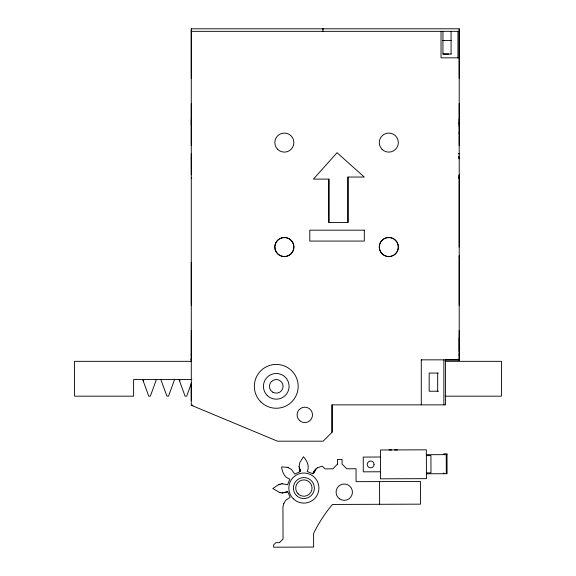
<?xml version="1.0" encoding="UTF-8"?>
<svg xmlns="http://www.w3.org/2000/svg" width="576" height="576" viewBox="0 0 576 576"><rect width="100%" height="100%" fill="white"/><g stroke="black" fill="none" stroke-linecap="round" stroke-linejoin="round"><path stroke-width="0.86" d="M459.202 358.711L459.202 360.346L459.202 28.8L191.275 28.8L191.268 78.329M191.275 400.716L191.275 383.767M191.275 361.469L191.275 330.473M191.268 305.388L191.275 262.325M191.275 174.737L191.275 153.842M191.275 145.613L191.275 103.406M191.275 358.798L191.275 359.856L191.275 358.711M322.963 31.349L322.963 28.8L322.963 29.21M328.882 222.451L328.889 179.1L313.438 179.1L337.046 152.69L364.291 177.041L347.976 177.041L347.976 222.451L328.882 222.451L328.882 179.1M191.275 28.8L191.275 405.259L277.56 441.187L323.143 441.187L332.05 432.281L332.05 404.856L445.579 404.856L445.579 359.849M459.202 126.835L459.202 119.138M459.202 124.193L459.202 103.406M459.202 28.8L459.202 78.329M459.202 330.466L459.202 359.935L445.752 359.935M459.202 305.388L459.202 255.859L459.202 256.27M459.202 247.032L459.202 174.73L458.734 178.265M459.202 145.613L459.202 122.393M300.211 469.973L300.197 471.643L294.667 474.062L291.535 469.541L288.223 467.633M300.298 469.951L300.197 471.643L299.023 466.553M300.384 469.922L300.197 471.643L299.484 467.762M191.275 158.839L191.527 157.14M283.73 503.712L282.938 506.981L283.046 539.042L279.468 542.642L275.882 542.65L273.614 544.932L273.622 547.2L313.632 547.063L313.589 533.441L316.634 527.53A148.565 148.565 0 0 1 331.207 505.908L332.467 504.446L420.494 504.158L420.415 481.45L356.076 481.666L356.04 468.756L346.788 468.792L342.086 464.112L342.079 459.425L337.529 459.439L337.543 464.126M156.398 379.498L150.365 396.18L148.759 396.18L142.682 379.498L143.777 380.923M174.564 379.498L168.53 396.18L166.918 396.18L160.848 379.498M191.549 382.73L186.696 396.18L185.083 396.18L179.014 379.498L180.108 380.923M283.723 503.712L285.638 500.393L290.153 497.261L287.734 491.738L282.643 492.912M317.484 467.798L315.497 469.411L312.818 473.717L315.403 470.426M315.598 469.282L312.826 473.717L307.202 471.514C309.895 466.15 306.9 460.692 303.415 456.689L299.858 462.55L299.016 466.553M316.411 468.511L312.818 473.717L315.36 470.246M337.55 464.126L332.87 468.835L325.08 468.864L322.258 466.142L317.477 467.798M278.503 484.74L272.779 488.513L279.497 492.394M278.496 484.74L282.204 483.746L287.604 484.726L289.807 479.11C284.342 477.49 282.132 471.989 281.635 466.862L287.258 467.323M191.7 178.099L191.275 178.25L191.736 178.265M279.346 484.387L280.102 484.121M287.734 491.738L282.37 492.919M380.556 478.814L426.442 478.656L426.341 449.82L380.462 449.978L380.57 478.814M281.822 483.761L282.197 483.746M388.994 449.95L391.644 449.942M394.553 449.928L397.462 449.921M426.348 454.709L447.012 454.637M426.355 455.616L430.92 455.602L430.97 472.853L426.413 472.874M380.498 457.013L363.233 457.07L363.283 471.83L380.549 471.773M426.413 473.782L447.077 473.71L447.012 453.83L443.736 453.838L443.736 454.644M191.268 31.342L459.202 31.349M448.675 54.043L442.951 54.043L442.951 31.342M442.951 54.043L451.231 54.043M459.202 57.83L441.036 57.83L441.036 31.342M421.279 404.856L421.279 359.849L421.754 359.849M421.279 359.849L459.202 359.856M191.21 361.332L74.563 361.332L74.563 396.18L133.603 396.18L133.603 379.498L191.866 379.498M445.162 361.332L501.437 361.332L501.437 396.18L445.097 396.18M438.386 373.068L429.178 373.068L429.178 391.234L438.386 391.234M191.275 405.259L193.025 405.259M443.938 40.421L442.951 40.421L451.231 40.421M282.377 492.919L280.93 492.79M280.937 492.782L279.49 492.394M287.251 467.323L288.223 467.633M458.698 157.212L459.202 158.839L458.82 156.283M299.542 467.395L300.197 471.643L300.132 469.987M299.995 469.98L300.197 471.643L300.067 469.994M446.242 454.637L446.306 473.71M443.801 472.91L443.801 473.717M379.548 481.586L379.62 504.295M374.033 464.537L374.047 464.299A3.406 3.406 0 0 0 368.892 461.506A3.406 3.406 0 0 0 368.914 467.359A3.406 3.406 0 0 0 374.047 464.537M191.275 125.222L191.275 119.138M459.202 351.245L459.202 337.536M459.202 353.887L459.202 355.558M191.275 353.887L191.275 355.558M191.275 359.935L191.275 360.346M457.949 31.342L457.949 57.83M451.073 31.342L451.073 54.043M443.873 359.849L443.873 404.856M437.681 373.068L437.681 391.234M347.976 177.041L347.976 222.451M332.05 404.856L332.05 432.274M459.202 132.883L459.202 133.294L459.202 132.876M364.291 230.17L309.794 230.17L309.794 241.07L364.291 241.07L364.291 230.17M459.202 153.842L458.438 153.727L459.202 153.85M277.625 253.764A9.526 9.526 0 0 0 293.566 249.494A9.526 9.526 0 0 0 281.902 237.823A9.526 9.526 0 0 0 277.618 253.778A9.526 9.526 0 0 0 293.558 249.509A9.526 9.526 0 0 0 281.887 237.838A9.526 9.526 0 0 0 277.625 253.764M299.354 420.329A7.697 7.697 0 0 0 312.242 416.873A7.697 7.697 0 0 0 302.81 407.441A7.697 7.697 0 0 0 299.354 420.329M382.068 149.328A9.526 9.526 0 0 0 398.009 145.058A9.526 9.526 0 0 0 386.338 133.387A9.526 9.526 0 0 0 382.068 149.328M382.075 253.764A9.526 9.526 0 0 0 398.016 249.494A9.526 9.526 0 0 0 386.345 237.823A9.526 9.526 0 0 0 382.068 253.778A9.526 9.526 0 0 0 398.009 249.509A9.526 9.526 0 0 0 386.338 237.838A9.526 9.526 0 0 0 382.075 253.764M277.618 149.328A9.526 9.526 0 0 0 293.558 145.058A9.526 9.526 0 0 0 281.887 133.387A9.526 9.526 0 0 0 277.618 149.328M260.762 401.832A21.917 21.917 0 0 0 297.432 392.004A21.917 21.917 0 0 0 270.59 365.162A21.917 21.917 0 0 0 260.762 401.832M267.185 395.41A12.83 12.83 0 0 0 288.655 389.657A12.83 12.83 0 0 0 272.938 373.939A12.83 12.83 0 0 0 267.185 395.41M272.858 392.234A6.811 6.811 0 0 0 283.075 386.338A6.811 6.811 0 0 0 272.858 380.434A6.811 6.811 0 0 0 272.858 392.234M298.116 493.862A8.172 8.172 0 0 0 311.774 490.154A8.172 8.172 0 0 0 301.73 480.175A8.172 8.172 0 0 0 298.116 493.862M293.27 498.737A15.048 15.048 0 0 0 318.42 491.911A15.048 15.048 0 0 0 299.93 473.544A15.048 15.048 0 0 0 293.27 498.737M339.617 498.902A8.172 8.172 0 0 0 352.404 492.826A8.172 8.172 0 0 0 340.747 484.79A8.172 8.172 0 0 0 339.617 498.902M296.474 495.518A10.505 10.505 0 0 0 314.028 490.745A10.505 10.505 0 0 0 301.126 477.929A10.505 10.505 0 0 0 296.474 495.518"/></g></svg>
